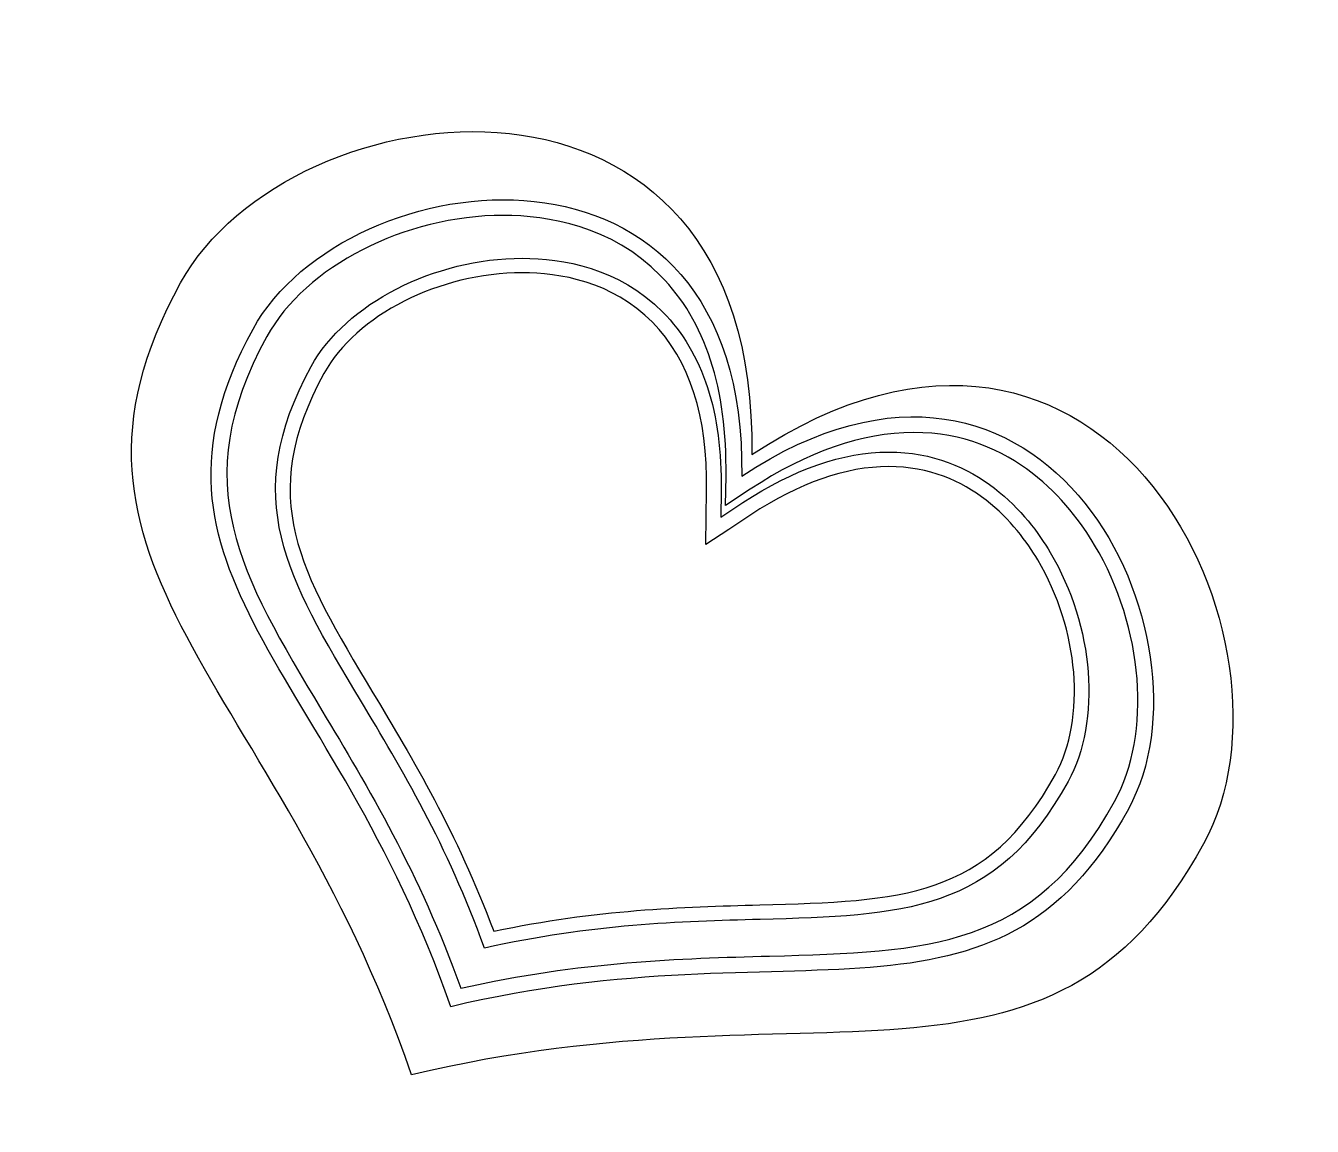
# Model space of a CAD drawing. Header units: centimetres. Extents: x -12.5 to 12, y -10 to 11.
import ezdxf

# ---------------------------------------------------------------- set-up
doc = ezdxf.new("R2010")
doc.units = ezdxf.units.CM
doc.header["$MEASUREMENT"] = 0
doc.layers.add('Camada 1', color=7, linetype='Continuous')

msp = doc.modelspace()

# ---------------------------------------------------------------- linework, layer by layer
at = {"layer": 'Camada 1'}
for points, knots in [([(1.3226, 2.83013), (1.4459, 10.99578), (-7.48141, 9.87374), (-9.55082, 6.1003), (-9.55082, 6.1003), (-12.50045, 0.72116), (-7.75631, -1.45535), (-5.1522, -8.97923), (-5.1522, -8.97923), (2.59091, -7.129), (6.97704, -9.95874), (9.9263, -4.57963), (9.9263, -4.57963), (11.99576, -0.80583), (8.14091, 7.324), (1.3226, 2.83013)], [0, 0, 0, 0, 0.2, 0.2, 0.2, 0.2, 0.4, 0.4, 0.4, 0.4, 0.6, 0.6, 0.6, 0.6, 1, 1, 1, 1]), ([(8.2318, -3.77504), (6.69295, -6.58181), (4.69175, -6.63621), (1.66275, -6.71829), (1.66275, -6.71829), (-0.02704, -6.76356), (-1.9337, -6.81489), (-4.21595, -7.33099), (-4.21595, -7.33099), (-5.00764, -5.12913), (-5.98953, -3.49403), (-6.85959, -2.04438), (-6.85959, -2.04438), (-8.41902, 0.55296), (-9.44986, 2.2691), (-7.91036, 5.07588), (-7.91036, 5.07588), (-7.17709, 6.41372), (-5.28363, 7.38445), (-3.4084, 7.38445), (-3.4084, 7.38445), (-2.5579, 7.38445), (-1.3474, 7.18482), (-0.41213, 6.23573), (-0.41213, 6.23573), (0.43901, 5.37107), (0.85784, 4.08962), (0.83318, 2.42549), (0.83318, 2.42549), (0.83318, 2.42549), (0.8244, 1.86111), (0.8244, 1.86111), (0.8244, 1.86111), (0.8244, 1.86111), (1.29625, 2.1715), (1.29625, 2.1715), (1.29625, 2.1715), (2.38252, 2.88823), (3.42781, 3.25097), (4.40299, 3.25097), (4.40299, 3.25097), (6.2995, 3.25097), (7.37828, 1.90802), (7.85212, 1.10787), (7.85212, 1.10787), (8.78673, -0.47044), (8.94273, -2.4781), (8.2318, -3.77504)], [0, 0, 0, 0, 0.07692308, 0.07692308, 0.07692308, 0.07692308, 0.15384615, 0.15384615, 0.15384615, 0.15384615, 0.23076923, 0.23076923, 0.23076923, 0.23076923, 0.30769231, 0.30769231, 0.30769231, 0.30769231, 0.38461538, 0.38461538, 0.38461538, 0.38461538, 0.46153846, 0.46153846, 0.46153846, 0.46153846, 0.53846154, 0.53846154, 0.53846154, 0.53846154, 0.61538462, 0.61538462, 0.61538462, 0.61538462, 0.69230769, 0.69230769, 0.69230769, 0.69230769, 0.76923077, 0.76923077, 0.76923077, 0.76923077, 0.84615385, 0.84615385, 0.84615385, 0.84615385, 1, 1, 1, 1]), ([(7.10367, -3.261), (5.80634, -5.62664), (4.17566, -5.6709), (1.47424, -5.74388), (1.47424, -5.74388), (0.01517, -5.78338), (-1.63078, -5.82796), (-3.58941, -6.24579), (-3.58941, -6.24579), (-4.28992, -4.36955), (-5.1377, -2.95773), (-5.88888, -1.70633), (-5.88888, -1.70633), (-7.27977, 0.61039), (-8.11908, 2.00831), (-6.82175, 4.37501), (-6.82175, 4.37501), (-6.21278, 5.48555), (-4.62431, 6.29176), (-3.04496, 6.29176), (-3.04496, 6.29176), (-2.33871, 6.29176), (-1.33525, 6.12862), (-0.56753, 5.34841), (-0.56753, 5.34841), (0.13843, 4.63202), (0.48562, 3.55491), (0.46432, 2.14613), (0.46432, 2.14613), (0.46432, 2.14613), (0.45694, 1.64186), (0.45694, 1.64186), (0.45694, 1.64186), (0.45694, 1.64186), (0.44913, 1.11833), (0.44913, 1.11833), (0.44913, 1.11833), (0.44913, 1.11833), (0.88622, 1.40643), (0.88622, 1.40643), (0.88622, 1.40643), (0.88622, 1.40643), (1.30741, 1.6844), (1.30741, 1.6844), (1.30741, 1.6844), (2.23118, 2.29302), (3.11272, 2.60142), (3.92806, 2.60142), (3.92806, 2.60142), (5.48413, 2.60142), (6.3758, 1.4885), (6.76897, 0.82416), (6.76897, 0.82416), (7.55629, -0.50489), (7.69374, -2.18457), (7.10367, -3.261)], [0, 0, 0, 0, 0.06666667, 0.06666667, 0.06666667, 0.06666667, 0.13333333, 0.13333333, 0.13333333, 0.13333333, 0.2, 0.2, 0.2, 0.2, 0.26666667, 0.26666667, 0.26666667, 0.26666667, 0.33333333, 0.33333333, 0.33333333, 0.33333333, 0.4, 0.4, 0.4, 0.4, 0.46666667, 0.46666667, 0.46666667, 0.46666667, 0.53333333, 0.53333333, 0.53333333, 0.53333333, 0.6, 0.6, 0.6, 0.6, 0.66666667, 0.66666667, 0.66666667, 0.66666667, 0.73333333, 0.73333333, 0.73333333, 0.73333333, 0.8, 0.8, 0.8, 0.8, 0.86666667, 0.86666667, 0.86666667, 0.86666667, 1, 1, 1, 1])]:
    msp.add_open_spline(points, degree=3, knots=knots, dxfattribs=at)
at = {"layer": 'Camada 1', "color": 7, "lineweight": 25}
for points, knots in [([(1.13178, 2.42111), (1.23717, 9.40831), (-6.40157, 8.44874), (-8.17245, 5.21977), (-8.17245, 5.21977), (-10.69618, 0.61713), (-6.63665, -1.24527), (-4.40849, -7.68293), (-4.40849, -7.68293), (2.21697, -6.09987), (5.96979, -8.52192), (8.49384, -3.91865), (8.49384, -3.91865), (10.26477, -0.68962), (6.96584, 6.26717), (1.13178, 2.42111)], [0, 0, 0, 0, 0.2, 0.2, 0.2, 0.2, 0.4, 0.4, 0.4, 0.4, 0.6, 0.6, 0.6, 0.6, 1, 1, 1, 1]), ([(7.00741, 0.96569), (6.58424, 1.68007), (5.6216, 2.87842), (3.92806, 2.87842), (3.92806, 2.87842), (3.05769, 2.87842), (2.12447, 2.55452), (1.15475, 1.91547), (1.15475, 1.91547), (1.15475, 1.91547), (0.73356, 1.63747), (0.73356, 1.63747), (0.73356, 1.63747), (0.73356, 1.63747), (0.74134, 2.14174), (0.74134, 2.14174), (0.74134, 2.14174), (0.76362, 3.62722), (0.38974, 4.7712), (-0.37023, 5.54296), (-0.37023, 5.54296), (-1.20549, 6.39074), (-2.286, 6.56872), (-3.04493, 6.56872), (-3.04493, 6.56872), (-4.71919, 6.56872), (-6.40966, 5.70239), (-7.06424, 4.50841), (-7.06424, 4.50841), (-8.43859, 2.00259), (-7.51853, 0.47018), (-6.12629, -1.8485), (-6.12629, -1.8485), (-5.34947, -3.14247), (-4.47296, -4.60263), (-3.76605, -6.56838), (-3.76605, -6.56838), (-1.72871, -6.10732), (-0.02672, -6.06173), (1.4817, -6.02085), (1.4817, -6.02085), (4.18577, -5.94793), (5.9725, -5.89959), (7.34619, -3.39346), (7.34619, -3.39346), (7.98116, -2.23587), (7.84167, -0.44375), (7.00741, 0.96569)], [0, 0, 0, 0, 0.07692308, 0.07692308, 0.07692308, 0.07692308, 0.15384615, 0.15384615, 0.15384615, 0.15384615, 0.23076923, 0.23076923, 0.23076923, 0.23076923, 0.30769231, 0.30769231, 0.30769231, 0.30769231, 0.38461538, 0.38461538, 0.38461538, 0.38461538, 0.46153846, 0.46153846, 0.46153846, 0.46153846, 0.53846154, 0.53846154, 0.53846154, 0.53846154, 0.61538462, 0.61538462, 0.61538462, 0.61538462, 0.69230769, 0.69230769, 0.69230769, 0.69230769, 0.76923077, 0.76923077, 0.76923077, 0.76923077, 0.84615385, 0.84615385, 0.84615385, 0.84615385, 1, 1, 1, 1])]:
    msp.add_open_spline(points, degree=3, knots=knots, dxfattribs=at)

doc.saveas('drawing.dxf')
